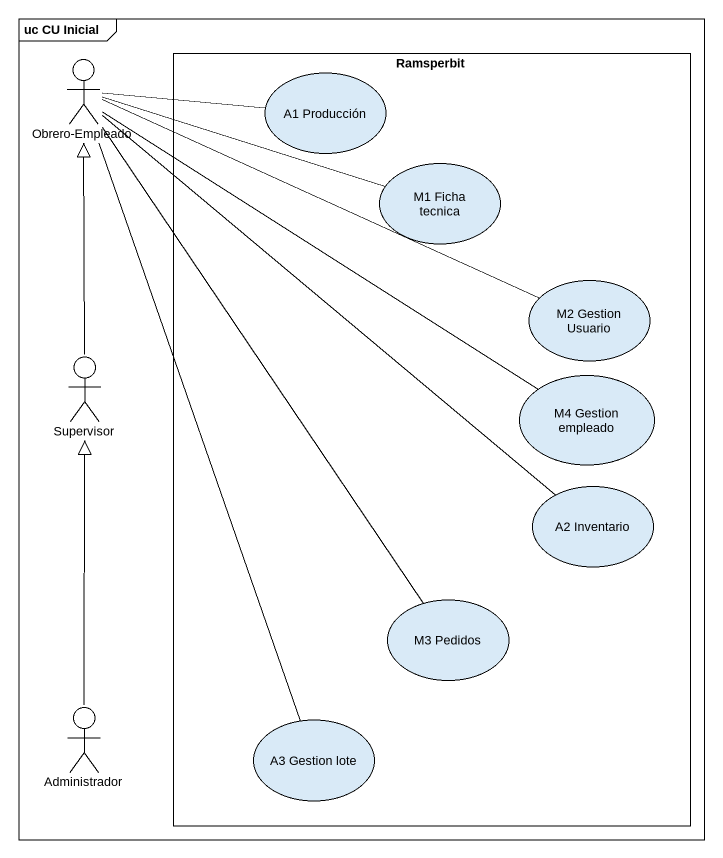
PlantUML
@startuml
mainframe uc CU Inicial
actor "Obrero-Empleado" as Obrero_Empleado
rectangle Ramsperbit {
  usecase "A1 Producción" as A1_Producción
  usecase "M1 Ficha tecnica" as M1_Ficha_tecnica
  usecase "M2 Gestion Usuario" as M2_Gestion_Usuario
  usecase "M4 Gestion empleado" as M4_Gestion_empleado
  usecase "A2 Inventario" as A2_Inventario
  usecase "M3 Pedidos" as M3_Pedidos
  usecase "A3 Gestion lote" as A3_Gestion_lote
}
actor Supervisor
actor Administrador
Obrero_Empleado -right- A1_Producción
Obrero_Empleado -right- M1_Ficha_tecnica
Obrero_Empleado -right- M2_Gestion_Usuario
Obrero_Empleado -- M4_Gestion_empleado
Obrero_Empleado -- A2_Inventario
Obrero_Empleado -- M3_Pedidos
Obrero_Empleado -- A3_Gestion_lote
Supervisor -up-|> Obrero_Empleado
Administrador -up-|> Supervisor
@enduml
